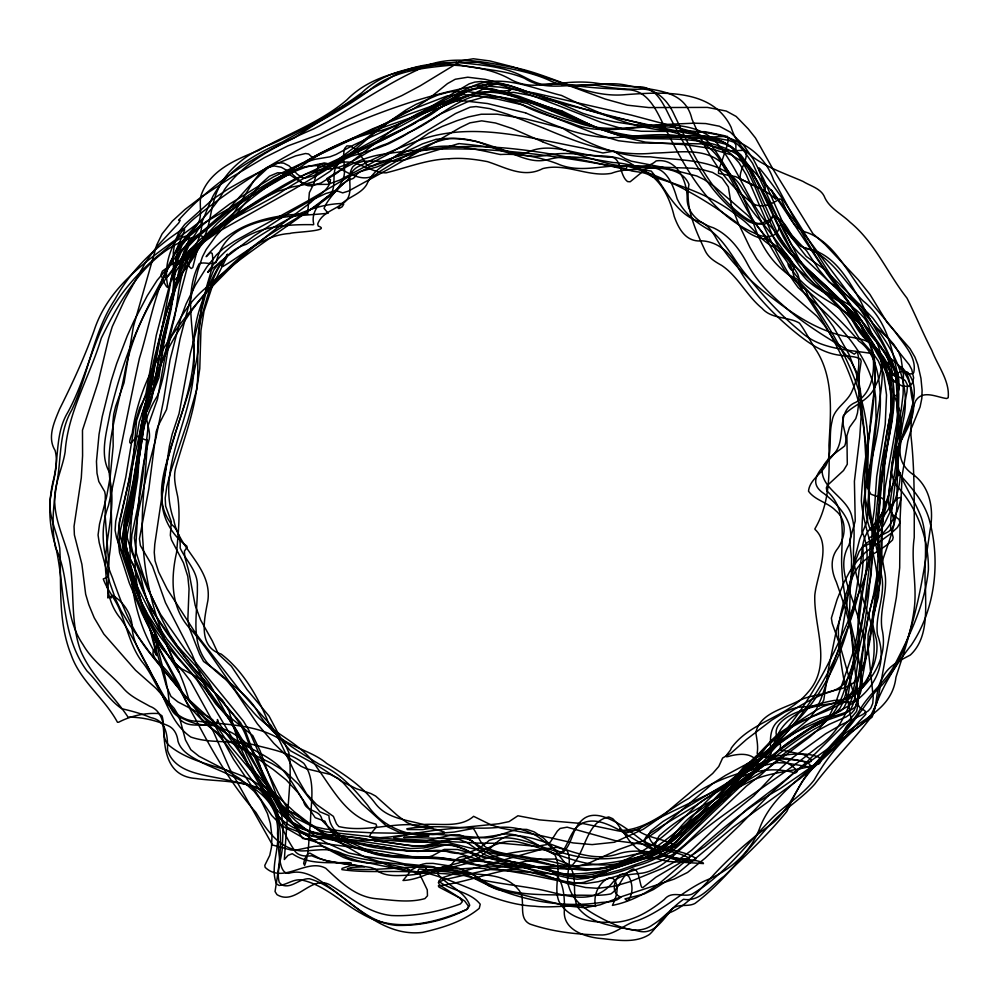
<?xml version="1.0" encoding="UTF-8"?>
<svg xmlns="http://www.w3.org/2000/svg" width="999" height="999" viewBox="0 0 999 999"><rect width="100%" height="100%" fill="white"/><g stroke="black" fill="none" stroke-linecap="round" stroke-linejoin="round"><path stroke-width="1.5" d="M140.122 445.005C138.124 470.779 134.465 496.503 128.209 521.603C122.377 536.5 125.649 552.285 133.754 565.571C146.99 611.775 177.472 650.162 209.128 685.339C220.904 701.91 237.263 715.446 245.392 734.39C255.419 761.6 268.581 787.574 283.354 812.499C301.236 840.646 343.369 832.567 371.178 840.359M140.484 440.472L142.432 422.877L149.613 395.954L157.455 347.427L166.508 312.937L177.972 276.248L184.041 259.915L190.409 249.213L201.736 238.074L221.004 224.038L239.847 211.813L305.107 174.326L347.177 154.895L449.95 99.513L467.332 91.159L478.409 88.149L492.445 88.874L518.444 96.054L553.871 109.191M478.184 86.701L482.992 85.889L500.187 87.163L534.453 92.994L631.156 115.06L667.782 124.825L701.673 135.827L710.976 137.063L727.322 136.326L728.558 138.062L727.322 145.13L718.568 170.779L718.506 173.414L735.601 176.623L763.76 190.384L765.109 189.835L765.184 186.888L759.24 170.804L758.516 168.381L759.34 168.044C792.869 208.117 815.846 255.769 846.203 298.177C860.151 323.951 886.8 344.518 892.806 373.901L892.282 374.575L890.421 373.913L890.921 377.822L888.311 375.362L894.33 375.374L900.274 377.497L905.194 380.507L907.529 385.114L906.98 391.77L891.395 471.59L888.273 500.711L889.622 509.965L892.881 514.81L899.063 519.43L899.949 522.839L897.427 527.472L891.445 533.079L865.883 551.935L857.105 561.051L849.787 571.44L844.005 582.33L837.1 599.45L831.38 618.106L832.229 623.426L840.122 645.766L855.668 700.823L860.339 708.341L864.834 710.614L865.871 714.185L835.401 747.452L814.26 767.157L799.6 778.933L733.104 827.234L674.812 875.673L653.508 889.485L644.043 893.993L624.987 898.888L626.835 900.474L628.396 899.999C633.478 893.393 632.729 883.428 628.758 876.41L624.924 873.75L620.666 874.5C613.261 879.27 611.063 894.167 620.916 897.052C615.122 902.921 605.232 901.61 597.652 902.934C555.007 908.428 511.763 898.188 473.988 878.233C434.69 857.704 389.36 872.976 347.365 868.718L351.948 867.332L364.51 866.82L327.16 860.976L319.68 858.466L309.89 853.146L308.017 853.758L304.832 858.728L303.646 863.486L304.633 865.396C309.678 852.272 308.354 837.412 310.452 823.676C310.389 803.82 316.621 780.706 303.858 763.411C289.635 752.372 271.154 749.312 254.146 744.854C233.341 739.647 211.201 744.105 190.846 737.05C170.092 722.839 164.885 695.891 152.16 675.486C145.217 660.339 133.941 646.253 132.218 629.22C132.73 615.634 123.901 601.71 112.35 595.317L110.327 596.715L111.426 597.864L111.276 596.64L107.755 597.902L108.816 564.822L105.17 515.734L105.307 494.93L104.695 491.62L98.801 481.518L97.003 473.226L96.466 461.463L99.051 434.265L102.248 416.558L111.239 380.644L116.646 363.611L127.285 335.801L133.916 321.116L147.265 295.741L157.155 280.294L168.806 266.496L162.375 271.129L161.014 274.65L163.736 281.943L166.508 286.601L167.62 287.462L167.932 286.863C161.713 259.703 176.011 232.58 197.29 216.059C261.451 164.81 335.577 126.074 413.798 101.261C438.886 93.606 467.495 86.326 492.507 83.604C487.737 83.554 482.979 85.789 478.271 86.701M794.093 723.975C834.814 683.129 853.046 626.186 859.115 570.029C862.961 557.38 860.102 541.72 868.518 530.706C875.611 522.552 884.19 513.898 885.014 502.559L883.853 499.612L882.129 498.226L870.878 494.218L867.507 487.674L864.347 432.492L860.576 393.806L856.23 373.127L848.988 354.358L833.316 326.723L807.779 290.859L796.84 279.008L787.874 274.226L785.476 271.903L762.037 232.205L755.132 223.002L747.564 215.222L714.273 186.438L704.195 179.583L696.74 175.974L662.075 167.145L631.343 161.189L625.124 158.629L613.823 151.111L602.921 152.984L584.452 148.501M773.326 745.429C761.363 761.226 739.922 769.43 730.719 786.775C720.679 796.24 708.678 803.383 697.777 811.787C679.183 822.452 671.091 844.08 652.697 854.807C600.923 878.645 541.87 866.545 487.212 862.212C479.77 860.788 471.078 861.538 464.785 856.643C456.218 855.181 451.423 866.208 445.329 870.653L443.968 870.891L433.703 866.732L403.921 863.735L385.114 859.377L363.886 856.305L348.626 852.921L325.274 842.294L308.154 831.268L295.517 820.703L280.806 805.806L229.882 745.604L212.687 719.717L199.85 711.738L193.843 706.156L158.479 663.586L154.296 657.03L152.947 653.546L153.259 650.611C165.397 642.719 151.736 628.471 148.501 619.143C138.886 600.686 134.69 579.82 135.127 559.09C137.55 518.906 138.224 477.797 149.301 438.848C151.049 426.723 141.483 415.434 149.263 403.521C162.375 362.737 170.792 316.958 205.632 288.074C249.9 247.565 303.434 218.831 348.464 179.333C350.224 173.102 354.108 167.969 360.489 165.597C377.959 156.493 396.278 149.138 414.61 141.97C468.781 119.942 528.758 137.949 583.653 148.239M760.888 768.044C778.371 754.37 795.504 740.159 814.709 728.883C834.814 719.342 842.806 698.164 847.764 677.971C867.244 629.982 864.497 577.247 876.098 527.397C883.278 490.546 881.555 452.51 890.234 415.746C896.29 381.268 879.033 349.288 858.503 323.077C836.375 293.082 800.961 273.788 785.738 238.599C769.842 211.226 760.664 178.971 738.785 155.619C708.466 135.09 669.13 140.11 634.328 138.099C606.768 134.678 582.442 120.692 557.255 110.115M750.624 775.249L728.296 791.008L674.737 839.622L657.429 852.534L646.428 857.292L623.064 863.723L606.068 871.952L587.862 878.196L577.26 879.232L568.781 878.084L523.326 867.282L482.105 860.938L457.992 853.046L446.803 850.786L436.65 850.349L417.545 851.41L399.912 849.837M420.467 120.205C442.495 111.264 458.541 84.753 484.565 88.649C507.654 93.219 529.507 102.36 551.361 110.889M408.042 132.705C433.766 122.34 454.145 99.076 481.793 94.418C506.643 96.778 529.582 107.842 552.609 116.808M415.596 122.69L354.046 152.41L336.7 161.826L331.281 163.699L318.219 164.236L305.544 167.208L295.317 171.179L277.485 180.095L248.102 197.864L226.386 213.012L195.704 238.749L188.636 246.179L182.767 259.478L162.338 338.486L152.048 396.441L142.445 422.19L140.734 434.365L137.837 477.347L133.354 505.769L126.024 540.359L126.386 554.095L136.888 585.876L153.222 618.281L166.895 639.073L202.622 682.017L233.067 724.575L241.333 738.111L278.147 807.042L283.616 815.796L288.524 820.366L310.739 831.668L324.4 835.726L410.314 848.576L423.514 847.939L442.307 844.442L450.999 844.929L460.289 847.801L482.692 857.142L524.35 863.636L565.921 874.312L578.409 876.036L592.307 874.462L615.259 868.143L652.447 856.143L663.86 850.736L675.749 842.057L691.345 828.034L737.374 782.816L754.832 770.142L786.862 743.593L804.345 731.867L832.429 716.108L839.922 708.316L842.681 703.059L846.74 691.033L858.978 649.899L864.297 626.86L868.456 595.854L880.606 468.381L890.808 411.213L891.108 394.068L889.135 377.31L885.976 366.296L880.131 354.108L860.339 323.851L849.849 309.84L838.685 298.002L804.545 265.909L791.046 250.512L783.316 236.975L750.711 168.319L740.971 155.02L732.642 147.964L724.912 144.006L705.856 139.098L675.361 136.301L630.844 136.463M385.127 144.38C364.947 150.35 348.614 168.993 327.01 169.043C303.109 171.328 282.754 186.101 262.462 197.627C238.461 212.375 215.796 229.595 195.579 249.176C177.847 268.169 179.433 295.679 174.076 319.443C166.845 344.63 167.02 371.69 157.28 396.116C149.425 408.516 144.256 422.365 142.345 436.963C138.262 467.495 131.244 497.49 125.2 527.597C127.884 547.602 139.123 565.609 142.795 585.564C152.397 625.374 177.51 659.003 188.449 698.189C197.79 714.972 215.172 725.486 230.369 736.413C245.904 747.364 264.598 753.308 278.908 766.008C289.36 776.161 296.066 789.235 303.671 801.473C305.894 812.774 321.079 808.99 321.965 820.316C352.847 855.444 403.983 849.799 446.228 851.335C462.212 856.568 477.347 851.822 489.035 840.434C513.486 831.48 537.899 847.689 561.426 852.484C584.702 859.739 609.59 861.088 633.204 854.669C645.054 852.584 658.304 853.358 667.744 844.467C678.833 834.527 687.162 822.002 697.439 811.275C713.91 791.782 734.927 777.21 754.295 760.976C779.232 720.004 834.165 715.883 865.259 681.917C873.376 669.442 878.958 654.158 876.323 639.135C873.476 628.908 870.466 618.144 874.2 607.679C885.626 571.053 864.185 536.451 861.338 500.649C862.736 455.544 876.785 411.551 874.637 366.321C873.775 352.098 867.681 338.636 862.112 325.886C841.083 303.596 807.891 295.954 791.358 268.743C781.817 251.573 766.345 239.211 755.244 223.252C743.231 205.532 735.264 185.502 723.888 167.407C704.145 123.789 652.21 135.664 614.235 137.65C583.341 138.249 553.858 125.187 526.048 113.049M458.566 143.656L404.695 159.915L394.23 161.239L363.636 161.201L357.567 162.937L353.034 166.533C345.367 177.073 355.032 192.382 345.092 201.773C336.363 209.453 321.828 212.125 317.694 224.063L318.219 226.061C332.979 231.169 290.497 232.143 290.197 233.466C263.599 234.802 244.38 254.121 222.852 266.471L221.541 265.547L221.703 263.237L227.472 254.171L226.835 257.043L212.263 286.488L203.996 311.326L200.936 330.619L199.775 368.594L196.691 389.66L187.637 421.216L170.704 471.628L166.796 486.613L165.197 498.064L165.634 506.143L171.316 521.715L170.342 535.264L171.478 539.897L183.504 562.887L187.824 576.498L189.048 588.823L187.849 619.405L189.298 627.896L199.675 654.283L203.546 661.438L216.958 671.178L225.374 678.683L234.815 690.446L257.392 723.9L273.901 743.418L289.186 758.091L300.961 766.221L306.531 768.805L330.244 774.425L338.024 778.271L343.456 783.129L361.688 803.646L387.075 826.573L398.888 832.08L413.012 833.703L393.731 837.612L395.454 838.673L477.734 843.094L503.421 843.368L536.213 846.353L546.453 844.692L550.324 842.07L557.355 831.081L560.114 828.458L567.132 827.172L615.971 840.833L664.06 846.852L671.977 847.389L676.773 846.315C665.284 838.785 649.999 838.823 638.423 830.943L638.336 829.257C669.605 811.363 703.433 797.826 734.989 780.269C753.508 769.38 775.074 767.17 795.441 772.989L797.127 771.628C789.31 758.765 771.628 760.052 758.965 755.132L757.167 753.321C758.341 746.465 756.917 739.685 755.843 732.866C759.315 713.361 783.99 708.716 799.063 700.686C812.899 693.418 830.818 695.629 842.831 684.989C851.273 675.936 854.182 663.186 853.733 651.098C852.11 627.21 844.118 604.42 836.325 581.967C831.243 571.128 829.794 558.129 837.861 548.289C845.791 536.95 847.377 520.017 835.626 510.551C827.859 502.372 815.047 500.412 808.516 491.208C809.477 480.244 820.928 474.213 826.111 465.209C832.716 451.548 828.358 435.639 832.08 421.203C833.678 408.628 846.44 402.997 851.535 392.307C857.005 380.207 860.851 366.146 857.641 352.934L856.792 352.197L854.245 354.158C830.032 339.51 804.869 325.062 783.678 305.831C769.667 293.731 756.143 280.482 747.439 263.923C739.635 249.063 728.908 234.952 713.298 227.772C700.299 223.701 687.387 213.998 687.15 199.113C687.512 181.406 677.072 157.755 656.131 160.914C644.467 171.616 627.459 162.725 613.636 162.6C591.92 159.216 569.605 153.571 547.777 159.615C527.197 165.01 509.827 149.088 489.897 147.39C479.607 145.592 469.205 144.518 458.791 143.594M436.076 139.373C449.513 137.3 463.311 138.799 476.523 141.608C494.493 146.641 512.1 159.74 531.368 150.724C552.722 143.244 573.888 154.108 595.179 155.607C609.565 156.044 625.124 157.13 636.113 167.657C658.416 174.425 669.105 195.08 674.175 216.308C678.708 228.971 686.051 242.482 702.035 240.859C718.518 241.758 731.193 253.734 738.273 267.857C751.822 291.471 770.654 311.501 791.308 329.046C805.669 340.971 821.49 353.309 840.721 355.357C847.227 356.643 854.545 355.731 860.489 359.066L861.163 361.301L859.327 373.938L858.703 403.221L857.492 412.962L855.781 418.631L849.45 427.447L846.915 435.676L847.289 464.248L843.531 470.504L827.372 485.439L826.335 487.874L826.822 490.946C849.525 510.951 839.822 543.381 841.957 569.855C843.818 607.18 857.879 642.532 861.575 679.57C862.761 689.21 859.814 702.909 847.464 702.147C830.306 703.159 813.099 705.656 797.102 712.212C786.55 716.196 770.391 726.236 778.121 739.372C780.032 742.457 781.88 746.453 779.245 749.637L803.733 754.657L810.901 759.265L811.188 761.4L808.453 762.187L786.725 758.291L777.959 758.253L761.6 762.649L746.678 770.891L697.065 804.694L649.362 833.728L645.766 837.262L644.68 839.897L645.541 842.032C661.038 850.524 680.719 848.85 695.804 858.316L695.316 860.289C664.822 866.77 642.981 837.836 619.318 824.075C608.379 817.944 592.582 809.864 581.668 820.454C572.09 829.12 572.29 844.217 562.812 852.522C550.599 850.299 543.081 837.799 531.543 833.378C521.216 828.246 509.577 826.473 498.126 827.434C467.744 830.281 437.087 823.551 406.805 828.77L407.392 829.557L422.702 829.595L432.779 827.871C413.798 819.53 389.498 821.565 375.624 803.883C362.874 786.475 344.705 774.675 326.661 763.448C308.129 747.452 275.687 745.928 267.445 720.167C257.218 695.604 242.545 670.379 221.204 654.108C197.327 646.74 204.52 618.568 207.917 600.287C212.088 567.557 178.721 549.512 173.838 520.017C154.957 467.407 194.493 416.67 193.993 363.661C194.917 330.694 182.967 294.655 199.163 263.773C204.533 261.363 210.964 265.459 216.246 262.387C226.561 214.148 289.885 217.407 328.147 213.237L324.038 208.354C328.434 197.552 338.536 190.047 343.057 179.221C346.928 169.281 341.521 158.466 344.692 148.414L346.903 145.891L350.312 146.004L354.445 148.601L361.139 156.119L366.496 164.835L369.493 166.221L372.615 166.009L383.291 162.437L422.664 143.781L435.864 139.41M447.789 138.811C422.852 144.281 401.136 158.441 379.632 171.528C360.552 188.749 343.294 165.659 324.176 162.949L320.204 163.998L318.244 166.209L313.748 183.878L309.353 192.645L307.63 214.211C286.076 213.524 254.308 218.769 233.304 232.517C216.284 242.757 197.577 266.184 210.364 252.497L212.175 253.384C214.748 266.571 207.63 279.645 205.294 292.457C198.976 311.326 199.663 331.231 197.964 350.774C191.284 403.009 161.588 450.524 162.15 503.821C163.624 520.929 173.214 535.988 186.801 546.091L187.15 547.252L184.428 551.073L184.753 556.818L188.586 570.379L195.205 605.431L200.687 620.117L212.287 640.871L218.431 654.17L231.368 666.196L247.103 689.71L269.093 716.133L282.655 741.907L290.384 750.711L317.257 765.459L343.818 782.517L356.456 788.748L370.841 793.518L375.649 796.066L397.702 815.708L406.868 822.527L414.573 825.761L436.051 829.42L444.255 832.055L443.768 833.291L440.596 834.028L432.892 834.59L416.296 834.078L436.213 834.315L485.164 837.874L492.719 837.199L517.182 829.207L526.773 829.42L534.203 831.88L543.631 838.149L551.885 846.64L564.522 862.262L568.131 865.097L572.265 865.209C585.938 851.011 586.301 821.64 608.741 816.957L612.749 818.705L616.633 822.789L629.745 841.245L636.313 847.889L643.955 853.346L652.347 857.429L667.132 861.363L703.458 863.573L702.959 862.799C688.948 855.469 641.096 864.497 659.377 835.639C684.502 812.936 716.133 798.775 746.053 783.503C768.805 770.741 795.841 772.09 819.567 763.548L821.166 760.276L818.718 757.155C801.822 750.336 783.328 756.368 765.821 756.817L765.334 756.468C774.1 749.013 775.137 736.463 782.08 727.647C794.455 711.338 814.772 703.808 834.302 700.424C877.184 700.349 880.569 642.12 867.207 612.512C861.363 593.256 854.282 573.876 853.408 553.596C853.621 541.583 855.469 529.333 852.072 517.582C848.401 497.677 820.816 489.348 822.14 468.868C826.098 458.229 836.425 452.697 844.692 445.916C848.675 436.263 840.983 426.136 843.131 416.096C852.272 404.982 869.517 401.099 875.324 386.113C881.28 374.962 885.151 359.353 876.073 348.738C867.981 337.287 852.534 338.436 840.396 335.177C811.338 327.872 786.762 309.465 763.561 291.271C744.193 275.662 726.573 257.48 714.572 235.527C710.714 229.233 705.594 222.677 697.914 221.229C674.8 212.962 665.696 188.324 651.261 171.104L646.078 170.255L642.807 171.478L630.157 181.781L627.622 181.593C618.918 175.387 622.002 155.032 608.241 157.205C587.337 155.669 566.296 150.774 545.417 155.519C511.538 160.714 481.893 135.19 448.176 138.749M449.15 158.741C461.938 157.655 474.862 159.228 487.425 161.626C505.469 167.357 523.751 178.596 542.744 168.606C565.871 162.7 588.211 177.46 611.388 173.327C622.09 169.206 633.166 169.53 644.205 169.38C664.372 162.038 672.739 183.454 677.11 198.801C684.115 213.599 696.74 223.164 710.876 230.856C724.525 241.159 732.23 256.743 742.394 270.08C759.677 291.908 778.146 313.049 799.699 330.781C819.367 349.538 846.777 349.488 871.702 353.496L872.701 354.058C875.386 370.941 872.052 393.319 855.781 402.31C836.225 410.127 846.003 436.288 836.163 451.098C828.046 463.773 802.634 479.782 824.163 493.693C839.597 505.631 856.318 524.175 848.9 545.217C836.9 565.409 848.925 587.549 854.957 607.504C862.774 631.293 874.3 662.699 853.233 683.004C844.405 690.122 832.242 689.397 822.377 694.467C807.804 700.986 793.693 708.753 781.193 718.743C767.544 727.309 770.566 742.781 770.991 756.031L771.39 756.905C783.691 761.013 797.989 757.542 809.615 764.198L810.551 765.996L808.191 766.745L786.001 762.974L776.872 762.687L759.764 766.183L744.168 773.214L731.268 780.569L663.061 821.44L650.586 831.131L648.663 834.802C651.311 852.359 677.172 849.625 689.223 858.428L688.661 859.252C661.725 859.215 639.497 841.795 617.232 828.945C606.405 823.388 592.857 817.357 581.081 823.9C570.129 830.394 568.918 844.405 560.951 853.321L556.93 854.644C538.049 847.589 521.341 830.057 499.213 834.777C467.894 841.121 435.302 837.624 403.783 837.412L428.958 835.888C405.157 835.738 381.118 825.511 367.582 805.231C354.071 788.91 339.685 772.377 319.468 764.335C295.367 749.837 270.017 734.977 256.293 709.278C243.681 689.834 222.115 679.42 207.055 662.587C189.785 640.609 197.889 612.424 197.365 587.05C198.302 571.528 186.101 560.926 180.17 548.039C180.519 539.46 178.908 530.844 172.078 524.812C150.162 498.051 167.72 461.65 175.487 432.804C185.027 403.284 195.517 373.089 193.943 341.608C194.643 313.736 206.706 287.849 220.092 263.961L219.98 262.999L218.594 263.549L207.63 272.377C221.728 251.323 242.782 234.216 267.794 228.384C281.768 225.275 296.079 224.513 310.352 224.65C311.213 224.338 314.41 225.624 313.636 223.726C311.026 212.425 319.33 202.41 328.059 196.366C339.023 188.299 329.333 171.978 338.661 163.287C355.457 157.555 369.942 172.952 386.089 172.852C406.868 167.657 427.222 159.453 448.901 158.754M437.687 64.823C405.482 69.543 370.492 75.537 346.828 99.937C320.754 122.228 287.962 133.691 258.479 150.474C235.627 159.69 208.891 170.617 200.799 196.316C198.789 206.781 203.946 218.868 194.992 227.397C187.425 237.375 176.586 246.965 175.849 260.252L177.472 262.662L179.945 262.587C192.757 254.133 201.798 238.124 201.823 222.702L200.387 221.266C160.677 252.435 110.964 278.821 94.118 330.482C84.428 357.492 72.365 383.491 59.565 409.14C54.346 421.84 46.928 437.387 55.095 450.462C59.003 465.247 52.922 480.332 50.999 494.992C46.666 513.449 56.843 530.531 59.765 548.276C61.663 583.903 57.43 620.741 71.141 654.82C80.32 681.355 104.458 698.039 117.47 722.265L118.681 722.215C130.769 715.883 145.067 712.674 158.641 713.548L161.988 715.821C165.21 725.499 160.814 737.137 168.918 745.304C189.535 762.487 217.42 765.371 241.496 775.649C265.272 783.641 277.66 803.258 277.685 827.709C278.546 840.059 277.872 852.659 280.831 864.772C281.793 868.618 283.966 873.813 288.761 873.326C304.807 868.356 319.268 879.844 331.468 888.735C358.291 908.665 386.213 936.812 422.527 932.379C442.532 927.884 463.211 921.59 479.258 908.341L480.244 904.245C469.942 891.333 451.198 890.971 438.686 881.193L442.082 877.809L454.97 873.613L541.67 849.3L557.005 847.327L566.858 850.299C573.301 861.475 564.41 874.962 568.955 886.912C573.788 903.408 590.084 912.299 604.308 919.729C619.03 926.91 637.574 936.001 652.759 924.737C664.198 917.719 672.714 906.992 683.516 899.262C700.099 902.522 711.725 884.714 723.85 876.423C745.641 855.569 767.794 834.827 786.875 811.413C795.641 792.057 805.431 773.238 820.541 757.704C832.392 741.907 847.726 728.945 858.453 712.312C868.306 693.568 886.937 681.368 896.041 662.15C910.963 633.166 925.149 602.734 928.408 569.905C928.795 539.273 917.606 508.304 896.69 485.739C878.246 457.542 915.022 432.867 913.635 404.395C909.065 391.92 912.587 374.987 900.486 366.521L899.624 366.895C901.785 371.291 907.317 374.413 912.199 373.826L913.71 372.689C917.194 357.542 903.908 344.568 896.028 333.054C885.114 318.606 872.489 305.532 862.1 290.684C846.066 269.805 833.628 242.819 807.592 232.717C791.645 228.484 787.836 212.213 781.38 199.575L779.819 198.838C770.279 205.17 757.941 210.29 748.201 199.85C721.877 179.233 704.932 149.363 691.945 119.093C684.727 87.625 650.649 90.847 626.073 85.165C600.399 79.72 573.001 92.557 548.638 80.032C526.098 70.005 501.323 67.607 477.472 62.288M456.206 62.238C423.301 65.559 386.863 68.594 361.838 92.757C334.353 113.137 303.908 129.283 272.889 143.581C245.879 153.259 220.667 172.765 213.636 201.873C209.053 217.258 209.49 235.414 196.603 247.003C187.625 256.681 176.511 265.946 172.952 279.183L173.564 280.931C186.413 270.479 195.792 254.795 203.359 239.997L203.122 236.8L200.474 235.502C151.036 245.629 121.953 296.041 101.299 338.112C90.022 376.111 67.932 411.538 65.172 451.66C62.462 469.355 52.959 485.951 54.845 504.295C55.969 523.039 64.535 540.072 69.156 557.991C75.137 588.648 69.768 620.928 80.657 650.799C91.421 676.098 112.999 694.542 128.072 717.145C141.496 717.045 155.32 720.129 167.77 725.561C174.213 728.196 177.248 734.665 177.984 741.221C181.306 752.472 193.232 757.692 202.697 762.974C233.466 777.547 280.944 790.733 277.497 833.378C279.345 850.049 269.942 868.131 276.598 883.99L279.058 885.451C286.588 884.927 292.907 879.108 300.849 879.857C324.25 884.465 341.508 902.809 361.938 913.81C394.543 933.241 434.902 923.488 467.42 909.09L469.73 905.256C464.285 890.159 446.178 885.576 437.25 873.213L440.646 869.779C475.199 862.399 509.415 849.674 545.029 849.6L554.745 854.682C562.637 869.043 552.984 886.138 558.866 901.135C569.293 921.315 596.316 923.076 616.408 922.202C634.552 920.616 650.399 910.676 664.273 899.537C671.84 890.184 682.554 897.564 691.745 894.267C722.814 876.348 744.655 846.777 769.168 821.278C782.916 806.168 801.623 796.315 814.16 780.032C828.333 754.894 847.227 732.392 871.915 717.319C877.834 704.869 875.062 689.76 882.579 677.684C887.924 666.008 899.699 660.701 910.314 655.019C928.146 638.436 925.648 611.088 925.511 588.886C923.438 565.197 928.958 540.659 921.328 517.669C915.721 502.747 906.642 489.46 900.399 474.825C892.232 455.282 898.014 434.028 897.427 413.661C893.893 396.99 907.704 373.364 888.186 363.137L886.425 363.399L885.126 365.497C885.176 372.165 888.948 379.77 895.416 382.192L896.478 381.331C893.256 352.822 872.389 326.923 860.514 300.924C847.689 278.696 833.303 252.335 805.319 248.289C790.072 242.832 789.36 220.479 773.626 216.446C765.696 223.476 754.67 226.873 745.204 219.318C711.688 197.103 692.644 159.852 674.3 125.3C665.609 110.914 659.377 86.451 638.423 86.776C624.962 86.538 611.538 85.377 598.214 83.416C582.454 80.869 566.508 82.205 550.824 84.603C538.186 86.264 527.709 77.997 516.67 73.439C497.664 65.447 476.823 64.76 456.643 62.225M626.498 168.831L626.91 166.071L692.719 168.232L702.934 169.73L712.599 172.44L722.127 178.072L728.346 186.875L731.268 205.07L738.286 223.202L750.049 247.677L756.78 259.028L764.198 268.281L778.571 282.792L817.045 316.358L824.462 325.424L836.275 343.244L850.911 361.051L857.392 373.589L860.451 391.071L861.076 417.033L859.739 437.187L854.407 481.293L855.231 520.979L849.699 540.709L851.573 559.028L851.335 575.574L848.613 591.795L836.5 629.782L828.433 669.018L823.813 699.837L821.752 704.058L819.53 705.843L798.638 707.18L791.82 708.978L784.64 712.137L771.553 720.267L746.478 739.46L731.118 753.071L722.652 758.004L718.768 766.483L712.687 773.451L660.739 817.207L643.306 829.232L614.522 842.232L592.12 844.605L573.039 842.906L540.584 835.564L501.098 828.146L490.684 824.724L473.613 816.32C459.078 829.207 436.201 822.227 418.294 825.074C391.808 822.439 364.635 832.741 338.798 826.535L336.501 823.863L333.379 816.358L316.408 804.407L306.493 793.768L297.952 779.183L278.109 737.637L271.291 725.686L241.933 693.181L196.029 633.853L167.12 589.01L158.666 572.04L155.045 560.751L154.258 552.435L154.77 544.268L169.393 446.141L172.178 434.19L179.046 413.648L190.334 353.521L208.242 283.716L213.724 270.055L220.017 261.875L254.146 235.889L287.612 213.823L311.313 200.212L325.861 193.494L333.516 191.321L338.124 191.271L342.694 192.882L348.489 191.071L389.36 168.681L460.327 127.522L469.892 122.877L481.705 120.842L495.516 123.002L512.624 128.659L542.832 141.92M457.617 64.598C426.973 67.532 393.082 69.68 368.768 90.809C341.683 110.752 311.288 125.624 282.08 142.17C255.132 154.108 227.447 169.718 212.824 196.491C205.12 212.437 200.836 230.482 187.787 243.306C178.921 253.509 167.919 263.449 164.785 277.135L165.559 278.534C176.873 267.732 186.576 252.672 189.261 237.038L187.924 235.564C175.774 238.374 166.958 249.026 157.193 256.243C141.746 269.842 127.385 284.877 116.084 302.148C93.544 335.926 87.113 377.06 67.745 412.462C55.444 432.829 58.941 456.555 53.796 478.459C48.214 500.037 48.289 523.501 55.245 544.767C65.422 586.8 60.04 634.527 87.125 671.141C99.301 682.991 107.655 699.25 121.841 708.728C131.693 711.026 141.483 713.623 150.799 717.632C167.095 720.604 167.82 737.112 167.507 750.324C175.724 774.849 207.942 774.725 228.971 780.456C247.402 784.627 271.166 787.274 279.458 807.105C283.466 818.768 283.216 831.255 282.417 843.393C282.992 856.43 275.712 869.754 279.27 882.467L281.868 884.927C291.633 889.06 299.625 878.009 309.49 878.77C341.646 887.824 361.413 922.439 396.453 925.374C420.654 926.048 445.417 920.366 466.97 909.352L468.419 906.118L464.735 901.048L439.635 885.039L438.336 882.554L443.706 879.857L524.887 861.475L540.122 859.128L555.631 859.065L567.382 863.748C579.582 875.411 570.441 894.167 578.171 907.816C592.395 925.936 618.344 926.198 639.085 931.243C653.209 934.614 661.837 921.39 669.642 912.174C675.549 901.86 686.738 907.879 695.017 903.408C724.275 881.518 745.766 851.348 770.142 824.487C783.453 809.365 801.273 799.163 814.697 784.178C832.579 760.451 854.17 739.735 871.915 715.971C880.281 689.922 894.28 666.57 911.25 645.142C935.476 609.215 940.696 561.038 929.282 519.73C924.325 502.185 912.224 488.374 900.311 475.137C886.912 453.833 909.003 432.03 911.762 410.639C916.308 391.97 906.842 368.793 890.796 358.903L888.798 359.852C886.75 366.296 891.383 373.039 896.066 377.123L898.089 376.498C892.207 349.425 886.712 319.568 863.411 301.211C845.204 283.441 832.604 257.23 807.242 248.589C790.471 244.28 786.113 225.237 773.925 215.609L772.464 216.096C767.095 232.705 746.915 219.817 738.623 212.7C707.604 187.525 691.271 150.037 674.3 114.947C668.506 101.636 657.08 88.824 641.445 89.098C627.996 89.773 614.61 88.349 601.348 86.226C575.761 80.956 548.201 93.444 524.575 78.334C503.471 69.293 480.119 69.655 458.042 64.585M438.211 64.785C462.112 64.935 488.049 66.945 509.727 78.909C520.304 85.102 532.779 86.438 544.692 84.241C559.165 82.118 573.513 85.951 587.887 87.075C600.899 88.574 614.023 88.624 627.06 89.735C651.485 89.835 658.915 117.782 668.718 134.965C688.061 173.739 712.362 214.623 753.721 232.779C763.061 238.399 778.333 239.186 779.507 225.512L781.006 225.337L782.704 226.536L786.737 231.119L806.255 256.443L825.049 269.742L872.751 317.919L885.976 335.939L909.165 364.697L911.75 369.53L913.635 377.859L912.437 383.004L910.564 385.252L907.854 386.501L901.997 385.889L896.902 383.229L889.722 376.91L886.875 373.014L893.131 374.475L902.097 371.403L907.454 372.078C933.178 403.671 874.974 449.138 913.848 475.024C930.831 488.024 933.928 510.751 930.007 530.531C926.585 554.42 922.926 578.309 917.656 601.873C910.039 634.278 900.911 668.618 875.286 691.795C861.837 709.502 849.937 728.408 833.765 743.918C823.276 756.668 811.575 768.493 802.072 781.992C793.443 796.215 785.963 811.613 773.226 822.739C749.075 840.122 726.623 859.689 707.055 882.229C695.804 893.818 684.864 906.742 669.455 912.786C660.576 917.819 656.855 927.896 649.475 934.44C634.49 944.055 615.409 939.734 598.763 938.298C583.578 936.45 562.899 929.345 564.323 910.564C564.922 894.142 563.274 872.726 544.418 867.157C508.154 864.197 473.963 881.455 438.311 885.838L438.973 887.075L459.79 897.976L462.337 901.672L460.377 903.97C438.386 911.812 414.822 916.645 391.421 915.534C368.494 913.223 350.924 897.726 332.055 886.175C312.038 871.99 296.641 906.717 276.96 894.617L275.037 891.545C278.746 867.756 283.067 843.306 278.546 819.118C274.101 777.035 226.648 783.154 196.066 778.521C167.557 776.535 164.385 751.485 163.674 728.708C163.162 719.405 159.291 709.54 149.8 706.293C140.847 701.123 131.044 696.865 123.988 689.048C110.914 673.626 93.107 662.399 82.967 644.517C62.912 615.446 70.729 578.446 55.569 547.677C50.437 524.025 54.171 499.075 58.054 475.412C61.064 453.284 60.065 430.094 71.828 409.902C88.611 374.038 92.77 333.241 114.823 299.638C130.894 270.155 155.819 246.266 183.903 228.421L184.64 229.645L183.491 233.291L171.478 260.926C181.968 232.08 211.264 216.833 224.488 189.598C241.646 165.31 268.157 150.412 294.393 137.837C324.5 118.257 354.32 98.264 385.814 80.907C411.813 61.538 446.103 62.512 477.035 62.263M500.287 154.52C519.792 153.459 539.36 156.88 557.592 163.836C580.769 174.201 605.781 163.674 629.87 166.121C648.276 169.793 680.044 163.049 688.948 184.328C684.902 207.68 695.654 230.257 705.244 250.924C708.541 257.867 715.234 261.8 721.653 265.397C738.211 276.548 746.665 295.804 762.012 308.279C771.927 319.53 788.036 316.333 799.5 323.152C806.093 332.005 810.639 342.207 816.907 351.298C834.078 379.046 830.656 414.098 828.945 445.242C829.532 473.851 829.969 503.409 814.847 528.871L815.109 529.52C832.017 544.942 816.683 575.923 814.797 595.317C813.648 627.384 832.854 664.76 807.866 692.444C787.449 717.22 750.187 721.653 731.181 748.239C731.443 750.499 722.589 757.879 727.747 756.618C737.312 753.895 750.411 751.91 757.105 761.138L757.954 765.084L755.931 768.418C732.292 774.824 708.603 782.692 688.923 798.313C667.407 810.226 646.278 829.944 620.654 830.456L619.692 828.745L623.438 832.417L626.748 832.854L639.685 828.933L629.845 831.168L618.381 830.943L583.603 823.676L539.71 819.904L517.919 815.771L509.09 821.603L498.826 823.75L435.689 830.206L390.409 836.925L372.889 838.211L369.618 836.687L370.604 833.89L375.886 827.684L376.623 825.898L375.961 824.1C347.04 817.881 333.054 789.535 316.97 767.594C301.398 741.683 269.393 732.991 251.036 709.49C227.61 683.965 212.15 652.335 188.561 626.972C170.504 606.156 170.829 577.784 176.598 552.372C178.084 533.941 180.519 515.209 177.722 496.79C175.737 487.137 172.952 477.097 175.874 467.32C183.916 438.586 195.217 410.414 197.527 380.407C198.626 359.028 195.567 337.262 201.561 316.346C210.115 289.972 215.372 253.609 246.241 244.355C276.174 225.824 306.393 204.096 343.119 203.459L343.693 204.308L342.158 206.805L338.948 208.566L338.112 208.142C344.53 197.515 360.002 195.604 366.67 184.59C374.65 166.096 394.056 159.153 412.075 154.296C439.26 139.236 471.565 148.501 500.049 154.458M374.438 840.871C394.73 842.12 415.297 849.1 435.552 844.455C447.19 840.996 460.651 834.14 472.34 841.083C493.406 864.647 526.985 861.737 554.383 872.302C581.306 882.142 609.865 876.685 635.526 866.083C671.503 857.154 695.516 828.208 721.665 804.27C737.961 788.248 755.069 773.214 771.078 756.93C784.415 744.542 799.824 734.59 815.022 724.675C826.872 715.072 844.08 716.221 855.469 706.83C862.836 685.551 859.952 662.025 864.797 640.022C866.533 623.376 870.029 607.017 875.324 591.133C884.902 562.187 874.899 532.305 879.182 502.909C877.347 452.997 917.544 385.227 873.163 345.292C861.737 337.937 854.982 326.273 849.4 314.26C840.484 298.963 827.372 286.788 814.01 275.412C798.963 261.139 780.968 248.389 773.251 228.296C761.051 205.632 754.557 180.095 740.072 158.666C727.547 134.603 697.539 134.528 674.125 136.426C631.48 141.633 590.521 127.123 551.81 111.076M631.405 170.916C638.898 172.34 645.217 171.928 651.623 176.448C682.554 185.876 714.185 196.378 739.51 217.47C751.91 225.774 759.615 239.785 772.976 246.641C782.829 253.047 790.758 262.15 796.628 272.265C800.049 276.848 798.613 283.691 801.972 288.024C806.305 285.577 807.504 299.188 811.6 301.236C841.033 343.594 867.082 391.508 868.081 444.305C869.617 472.49 859.377 502.947 870.454 530.007L871.278 530.369C882.729 522.34 887.137 506.855 898.201 498.002L901.023 497.527C897.514 517.994 882.841 539.36 862.824 546.715C864.809 577.597 856.243 608.054 844.18 636.288C822.826 693.993 784.003 742.582 736.538 780.906C726.36 789.872 722.19 804.307 708.116 808.428C685.439 823.026 665.659 841.82 642.619 855.968C596.166 884.115 539.073 871.428 487.787 869.48C474.2 865.484 458.054 871.565 445.404 867.269C443.968 864.747 440.896 868.943 439.036 869.055C427.584 874.063 415.621 880.019 403.009 880.494L409.428 872.664L409.24 869.804L406.556 868.143L389.622 864.447L387.6 863.086L367.982 863.136L351.81 860.439L343.606 857.504L327.472 849.2L300.936 831.742L279.208 812.187L268.456 800.436L251.373 779.07L225.025 742.694L216.021 732.242L201.161 718.443L196.865 711.763L177.934 701.947L170.966 696.428L166.496 686.413L151.573 633.341L135.926 589.198L120.704 537.187L119.256 529.57L119.206 522.552L128.284 483.316L139.261 422.065L144.93 404.882L155.782 382.043L159.103 370.379L162.787 346.141L171.291 304.77L176.024 264.298L180.819 252.759L188.686 241.633L207.18 227.797L226.673 211.239L253.946 180.869L269.143 166.771L277.71 162.725L283.704 163.124L289.036 165.822L297.265 174.176L302.023 177.572L305.357 178.034L313.898 175.562L330.02 165.734L377.472 129.87L406.006 109.94L415.871 104.42L437.799 95.055L449.787 91.796L465.671 91.396L486.988 94.118L527.21 103.509M629.07 136.264C602.909 132.105 578.883 120.255 554.283 111.026M393.044 848.7C366.508 844.305 339.61 841.895 313.274 836.438C298.626 829.982 280.856 824.387 273.714 808.616C248.139 765.783 223.826 722.265 197.065 680.182C178.821 658.066 156.793 638.461 145.792 611.201C136.451 593.543 130.757 574.413 124.351 555.581C117.944 534.39 129.271 513.286 131.606 492.332C136.026 468.843 138.386 445.054 142.245 421.478C154.82 373.326 158.079 322.739 179.183 276.885C192.907 230.007 244.705 215.884 281.406 191.995C318.656 166.995 361.163 152.447 400.174 130.869C426.123 116.446 451.223 98.264 480.719 92.045C507.13 91.121 532.142 101.948 556.855 109.965M531.356 93.257L607.292 115.822L686.775 133.129L728.608 140.372L734.065 142.27L735.876 144.743L735.876 150.424L736.825 152.772L772.964 192.283L858.079 305.931L880.968 341.208L892.631 362.487L895.741 371.416L899.475 441.108L890.097 502.534L890.471 508.903L894.018 520.167L893.98 524.038L892.244 527.959L888.723 531.568L867.906 542.157L863.049 546.203L859.128 551.51L854.357 563.598L850.249 588.011L849.45 617.345L857.891 696.952L858.129 703.733L856.605 711.325L850.436 718.818L806.93 761.875L784.04 780.943L747.24 808.853L722.702 831.668L704.745 846.677L684.128 860.464L655.781 877.297L642.906 887.587L641.845 887.449L641.008 885.688L638.186 873.925L636.138 870.241L633.304 868.93C622.265 873.338 620.379 887.636 610.876 893.905C599.25 896.278 587.137 894.892 575.324 895.266C541.708 893.98 506.68 897.876 477.472 877.184C456.293 864.859 431.955 872.814 409.415 875.112C399.175 875.474 387.887 877.01 378.584 871.665C375.711 869.305 372.402 867.394 368.594 867.194C349.65 864.023 329.545 863.486 311.8 855.768C304.97 856.518 297.29 856.255 293.631 849.125C277.472 824.3 270.617 794.979 260.489 767.457C254.882 747.502 238.274 732.954 218.669 727.434C206.631 721.365 191.246 729.557 180.794 720.204C155.944 689.697 142.782 651.648 120.966 619.018C109.94 606.081 107.005 590.284 105.919 573.988C102.76 542.432 116.983 511.351 109.927 479.82C105.382 443.681 117.857 408.778 124.6 373.788C130.944 336.888 148.926 303.858 166.658 271.428C169.355 262.687 177.21 262.238 183.853 258.841C238.411 205.394 299.013 154.683 373.077 131.006C410.689 117.245 449.338 105.894 485.314 88.049C499.975 78.871 516.708 88.287 531.143 93.169M625.511 168.544C545.004 153.584 461.501 141.159 379.995 154.745C360.489 158.229 343.144 167.919 326.923 178.534C334.727 190.272 322.003 175.662 330.494 179.658C329.945 189.947 317.207 195.617 310.839 202.385C280.344 225.187 249.563 247.889 223.089 275.424C179.433 318.731 140.684 370.904 132.23 433.304C129.957 438.249 127.123 448.701 134.465 439.11C139.036 432.142 141.821 440.984 147.203 439.66C146.603 473.788 140.035 508.553 143.019 543.044C145.155 588.261 159.316 631.88 179.033 672.302L154.97 634.49C157.929 652.247 164.048 669.367 167.108 687.137C169.518 696.565 167.482 708.628 176.249 715.172C187.8 721.59 205.819 729.807 217.794 721.315L217.432 719.53L217.782 721.64L248.788 764.897L270.954 790.246L294.268 811.712L318.756 830.631L329.108 837.037L335.676 839.322L348.738 840.858L375.474 839.56L414.048 842.207L447.377 842.394L490.309 852.921L550.561 864.934L566.233 866.832L578.121 866.071L587.3 863.86L618.381 849.662L642.931 840.846L658.104 830.331L713.061 783.291L725.599 775.349L752.759 760.788L795.966 729.944L809.44 718.506L816.208 709.54L820.853 699.275L839.385 646.628L853.658 562.961L859.664 539.248L867.544 519.992L869.492 470.604L876.073 418.406L875.686 397.552A49.538 23.726 81.5 0 0 873.451 384.827C862.612 343.781 828.246 315.185 798.213 287.612C775.399 257.717 764.272 220.354 742.707 189.31C725.286 157.467 681.368 161.151 650.361 156.843C618.893 157.068 589.06 144.605 562.749 128.234M517.182 68.107C484.39 62.163 447.415 52.685 416.62 70.355C380.694 86.95 348.838 110.839 313.711 128.896C263.524 150.25 215.122 179.296 178.596 220.205L180.182 220.342L178.671 223.039L156.718 246.815L146.154 261.363L124.75 299.65L112.25 326.685L108.566 338.624L98.314 381.668L82.48 430.182L82.58 455.831L81.294 477.872L74.038 526.348L74.388 534.915L81.906 564.335L85.664 594.23L88.761 604.607L94.218 617.782L103.809 634.028L135.539 670.267L155.894 688.224L174.213 708.441L179.283 716.745L185.452 739.934L190.846 749.75L198.963 756.231L226.873 770.641L239.748 778.583L254.108 791.295L260.939 800.324L267.445 813.473L270.379 823.576L271.965 836.338L271.503 847.177L269.767 855.331L264.797 865.384L265.147 867.357C283.466 884.714 306.456 857.741 325.749 868.268C340.297 881.867 355.344 896.927 376.411 898.738C392.432 900.111 409.153 903.071 424.912 898.601L427.485 895.778L427.272 889.884L417.957 870.529L419.018 868.968C436.039 870.179 452.934 873.201 470.054 873.576C486.538 875.037 505.919 874.962 517.619 888.66C527.884 898.563 516.283 917.432 529.97 924.075C553.134 932.067 578.009 934.639 602.434 935.002C615.559 934.377 625.162 923.638 637.649 920.516C662.362 911.538 681.33 891.932 705.019 880.781C729.47 870.878 750.261 853.296 759.715 828.109C772.402 794.242 805.219 776.46 828.383 751.023C847.527 721.465 891.27 716.932 895.941 677.322C903.358 653.733 912.012 630.244 914.584 605.481C916.682 582.842 910.838 560.252 914.235 537.612C914.247 503.621 914.759 469.193 910.926 435.439C911.063 423.838 910.863 411.576 915.671 400.811C922.814 389.46 936.587 397.19 946.627 398.526L948.176 397.777C949.987 381.019 937.624 365.671 931.892 350.462C922.964 333.304 915.658 315.359 906.98 298.102C887.424 273.239 875.012 242.632 850.112 222.228C841.483 213.774 828.745 207.942 824.175 196.166C820.216 188.187 810.114 185.901 803.059 181.443C775.486 169.331 740.883 159.803 731.156 127.373C712.537 88.274 662.212 92.12 626.023 94.593C588.036 98.539 553.846 76.086 517.619 68.232M521.815 104.72L497.465 99.101L473.576 95.38L462.412 94.63L447.39 95.829L404.707 112.35L392.045 119.68L372.627 134.403L329.907 171.403L314.498 181.493L306.056 183.866L302.635 183.142L289.785 172.053L281.256 167.245L274.151 165.934L266.808 167.632L259.69 173.414L253.646 181.119L234.777 211.663L228.222 220.592L214.61 233.404L188.786 250.799L175.924 266.87L171.903 275.911L152.535 378.571L147.989 391.92L139.648 407.792L134.465 425.212L125.749 477.46L115.709 521.203L115.097 530.219L116.496 537.512L135.964 595.192L145.979 620.978L158.716 647.477L178.709 684.028L185.939 701.061L190.322 707.754L205.856 724.213L227.622 740.484L243.694 749.887L271.865 763.511L285.077 771.465L298.501 784.277L319.792 811.725L328.908 815.534C329.87 835.451 353.696 843.905 369.068 850.848C394.155 860.127 421.103 854.32 446.915 858.616C457.942 860.838 470.392 864.06 480.294 856.58C491.046 849.974 497.977 836.65 511.6 835.364C547.589 835.576 580.494 865.446 617.32 854.22C629.845 849.787 642.994 850.961 655.844 852.572C672.377 851.21 681.355 835.264 691.408 824.125C706.817 806.555 723.214 789.884 738.973 772.627C746.965 763.536 758.516 758.154 765.534 748.164C781.917 722.19 815.434 718.543 840.134 704.195C867.007 690.272 889.535 660.227 881.942 628.808C879.045 608.915 889.26 589.235 884.09 569.168C880.656 545.017 869.829 522.752 865.409 498.851C862.412 474.837 868.268 450.974 870.092 427.122C871.34 397.939 882.891 363.973 866.832 337.275C860.726 330.869 861.662 320.729 855.007 314.623C841.47 299.413 820.953 293.481 806.393 279.533C788.785 259.802 775.249 236.863 757.342 217.307C739.884 196.353 729.794 170.704 713.848 148.776C700.586 128.621 673.975 126.099 651.997 126.736C625.511 127.56 597.614 134.465 572.252 123.476C555.519 117.607 538.099 113.249 522.352 104.907M562.362 128.097L525.412 118.819L497.152 114.186L481.231 114.236L468.556 116.908L456.855 120.717L441.958 126.573L428.683 133.179L384.315 163.886L376.873 166.958L360.439 171.516L348.151 177.073L307.68 200.949L234.59 241.109L223.464 248.439L216.571 254.745L206.893 266.92L195.417 285.127L186.101 303.933L180.744 318.119L170.055 359.865L163.549 400.524L155.807 438.586L147.502 470.504L137.363 516.87L134.403 537.899L136.413 553.409L143.494 575.649L150.462 593.793L162.375 620.129L169.83 634.702L177.485 646.041L200.062 670.616L209.453 683.353L245.717 749.7L269.98 790.471L279.533 803.184L287.325 809.552L320.704 831.293L363.986 856.717L379.67 861.75L407.979 865.196C395.966 865.546 426.798 865.721 426.261 867.894L425.574 869.804L414.61 874.337L458.628 863.036L464.972 860.451L462.824 860.201L459.69 861.463C477.16 867.169 496.553 865.783 514.797 866.982C556.805 866.195 599.924 867.906 640.734 856.343C671.091 845.529 694.829 823.026 719.58 803.271C723.376 799.724 729.62 797.464 730.818 791.882L730.032 791.171C727.359 791.445 728.683 796.44 726.498 793.718C730.319 794.317 731.518 786.787 734.34 784.615C748.139 767.894 765.296 754.307 779.32 737.749C809.615 702.896 830.893 661.35 848.975 619.155C857.167 593.206 873.738 566.383 869.255 538.211L869.679 537.499C875.998 534.977 880.931 530.107 884.24 524.188C892.045 508.216 900.611 490.646 900.149 472.627C887.736 489.36 884.964 511.513 874.55 529.458L874 529.62C865.596 499.175 870.191 465.846 864.472 434.677C858.815 378.271 829.719 328.746 797.714 283.416C792.507 278.147 793.918 270.155 789.772 264.648C785.776 261.526 790.009 270.442 792.369 270.329L794.118 268.931C791.445 254.845 776.847 245.929 765.359 239.036C753.895 237.587 745.179 231.356 737.2 222.964C703.92 198.089 664.822 175.911 625.162 165.622C629.02 166.721 624.013 165.572 622.227 165.809C612.524 165.347 603.284 162.2 594.055 159.428C576.773 154.62 559.927 148.426 543.156 142.095M525.611 112.899L487.562 103.546L460.714 100.487L446.79 102.41L417.732 113.586L399.862 124.026L336.651 173.314L321.041 182.954L311.825 185.851L307.904 185.702L301.748 182.867L290.784 175.399L284.29 173.064L277.61 172.777L269.468 176.199L261.001 183.704L235.352 215.072L197.165 247.315L191.433 256.006L186.788 269.293L167.795 340.784L157.48 399.138L148.277 425.025L142.308 479.882L138.799 502.11L131.818 534.915L131.219 545.404L132.792 552.509L147.415 588.224L160.452 614.185L185.302 649.812L243.469 721.253L248.976 730.431L262 760.301L278.908 794.217L289.41 811.663L294.917 817.644L318.144 829.332L325.811 831.805L405.881 840.559L426.061 840.946L452.035 834.902L459.478 834.752L466.483 837.587L482.917 848.338L492.282 851.822L528.621 858.69L565.546 868.406L586.063 870.404L597.939 869.055L618.943 864.01L649.238 853.246L660.052 848.238L678.446 834.065L734.764 780.231L750.599 768.443L773.95 747.489L805.107 725.599L819.517 718.518L836.113 713.249L841.42 710.451L843.843 707.866L846.253 702.921L847.951 696.166L854.207 658.778L870.966 575.998L872.139 559.29L871.94 526.248L874.462 508.716L876.71 476.598L885.201 424.563L886.538 395.055L883.703 373.688L878.346 360.951L873.888 354.608L858.591 337.35L846.802 318.394L838.848 307.667L827.671 295.866L792.856 264.41L780.306 250.287L773.089 236.738L746.228 174.775L738.985 162.687L730.656 153.459L720.566 147.877L701.261 143.868L636.326 142.869L618.406 140.734L597.24 134.503L553.021 116.995M561.8 110.901L526.073 101.486L498.963 96.853L484.016 97.065L468.044 101.623L440.509 113.986L401.311 137.288L388.773 143.756L377.235 148.351L351.336 156.169L342.07 160.364L294.343 188.973L218.806 231.443L204.433 241.646L195.105 252.372L182.842 272.327L171.453 297.764L163.836 320.704L153.646 360.926L139.098 436.101L119.88 521.016L117.757 536.875L119.555 552.647L129.208 582.742L142.02 613.498L153.571 636.4L161.676 648.264L183.828 672.364L190.384 680.993L233.466 759.215L271.753 815.496L281.006 825.162L304.083 838.386L317.869 842.632L383.678 851.585L417.57 857.741L442.944 858.378L455.706 859.714L490.521 867.981L526.461 874.088L564.298 881.967L577.834 883.203L583.803 882.367L592.757 879.357L619.467 863.873L645.429 857.117L656.58 851.061L723.738 795.941L738.736 785.601L767.132 768.93L810.326 736.488L819.455 728.458L828.558 717.557L835.726 702.634L854.357 648.601L857.229 634.652L862.387 594.005L866.42 571.178L871.328 552.547L881.93 519.58L883.291 509.777L884.602 465.247L890.696 418.481L891.445 401.985L890.034 387.837L886.3 373.176L880.481 359.74L873.788 347.889L865.284 335.477L854.02 321.79L815.484 281.681L806.43 270.854L798.788 258.791L781.543 224.975L756.53 179.758L749.425 169.268L742.269 161.713L731.231 154.845L708.903 148.177L686.201 144.768L645.404 142.133L625.162 137.425L596.266 127.735L562.2 111.039M630.494 170.579C543.98 151.049 442.532 127.248 359.915 171.953C355.207 174.026 356.156 178.234 350.849 179.271C343.868 181.219 339.885 187.812 334.665 192.295C308.216 214.198 275.911 227.672 249.275 249.413C197.34 291.184 159.965 350.774 142.158 414.51C149.338 414.448 144.568 420.729 144.031 425.811C133.429 501.798 113.386 585.676 156.718 655.606L149.7 628.433L159.815 650.274L182.442 693.756L239.698 745.754L273.426 769.655L286.238 779.944L298.376 793.056L315.185 817.669L324.925 821.24C333.104 840.571 356.643 847.839 374.912 854.17C399.063 860.314 424.15 856.155 448.601 859.989C474.125 864.26 492.594 835.876 519.018 842.244C554.358 849.824 589.472 874.462 626.698 861.038C637.674 857.279 649.3 859.365 660.439 857.292C677.559 851.098 687.861 834.927 699.974 822.327C720.067 796.827 748.051 779.058 769.218 754.982C785.564 730.769 816.67 725.274 840.034 710.464C869.679 696.303 889.909 668.368 877.484 634.752C874.637 614.597 886.288 594.967 881.33 574.487C878.695 550.074 869.442 526.748 868.468 502.122C869.842 477.634 873.114 453.271 875.848 428.883C878.233 399.375 889.684 365.709 874.687 338.062C869.255 331.318 868.68 321.84 862.174 315.809C848.975 300.761 828.483 296.104 813.561 283.354C795.192 263.823 784.29 238.611 764.397 220.192C747.227 197.54 738.061 169.93 720.479 147.565C706.693 127.46 680.431 123.826 657.929 125.512C631.418 127.085 603.821 132.305 578.134 122.84C560.951 117.495 543.481 112.425 527.672 103.646M561.313 95.405C532.617 88.399 500.874 73.114 471.94 86.501C441.271 100.012 413.898 120.429 381.63 130.407C352.447 137.15 325 149.063 300.774 166.845C271.004 185.602 239.81 201.948 209.515 219.83C160.914 246.316 154.408 310.502 139.423 358.291C128.659 407.292 119.48 456.605 108.454 505.594C99.525 529.333 102.622 554.457 112.3 577.335C122.865 607.417 134.703 638.636 157.592 661.675C175.562 676.698 183.903 698.726 195.18 718.456C212.55 751.61 231.081 784.09 255.919 812.449C266.271 829.694 279.008 848.775 301.036 850.923C314.847 851.073 329.283 846.69 342.307 853.658C355.194 858.491 369.006 859.615 382.292 862.874C408.067 874.887 436.413 871.827 463.723 875.399C488.661 882.854 514.685 884.764 540.147 889.622C564.535 894.629 591.42 906.393 611.4 883.99C618.831 873.95 631.643 874.699 642.682 873.051C655.406 870.728 665.659 862.337 675.224 854.195C719.043 813.511 771.365 784.565 817.569 747.102C844.605 729.67 851.985 697.464 861.85 669.143C875.599 636.126 871.14 599.388 881.031 565.434C887.437 544.093 897.464 523.201 897.015 500.437C896.852 473.876 898.376 447.24 903.183 421.079C913.785 374.887 883.953 332.43 853.046 301.461C816.645 268.057 797.277 222.452 773.663 180.195C759.315 139.148 714.422 130.107 675.898 131.056C635.451 130.282 597.552 112.7 561.688 95.529M555.269 80.607L512.4 66.733L489.797 60.927L473.301 58.754L461.263 60.827L420.279 85.777L401.86 95.592L349.076 119.181L319.892 134.178L287.912 145.879L264.485 157.592L231.918 177.06L201.448 196.953L184.94 209.528L172.402 221.054L162.075 233.928L156.718 245.042L133.342 326.81L124.038 382.792L115.684 406.193L113.736 414.173L112.974 421.678L113.174 446.241L110.202 476.66L106.606 496.74L99.525 524.05L98.064 535.014L99.213 542.694L109.815 582.842L115.572 599.088L121.041 610.701L130.095 625.661L154.87 659.54L191.87 704.445L208.129 722.389L213.499 731.817L229.708 768.855L272.515 845.017L290.834 849.974L295.042 850.311L313.911 846.428L320.242 846.003L325.037 846.952L347.739 857.567L357.642 860.651L406.069 870.753L410.564 870.316L422.14 864.297L426.198 863.461L433.004 863.373L450.149 866.008L458.978 868.268L471.94 873.613L488.798 885.851L496.99 889.397L523.414 895.042L565.347 905.731L584.852 907.741L600.149 904.819L622.727 896.24L674.088 879.145L687.587 872.427L705.194 858.116L739.622 825.374L770.629 793.431L794.18 772.814L859.939 725.761L870.966 715.034L876.26 704.42L878.371 696.715L896.39 597.24L899.687 567.782L900.074 519.667L902.097 475.911L907.804 441.346L911.25 428.608L920.079 406.943L921.815 398.414L922.102 390.322L920.953 378.321L917.819 364.598L914.959 357.155L910.002 348.639L887.124 322.477L869.954 294.418L858.228 279.757L825.012 244.38L812.974 233.754L772.439 168.207L755.494 137.999L748.239 128.883L736.151 116.433L726.261 111.051L707.404 107.405L648.851 107.567L627.222 105.17L605.257 99.063L555.756 80.782M554.283 109.353L599.238 128.546L621.84 135.202L642.12 137.2L702.409 137.437L721.628 141.234L731.905 146.841L740.734 156.368L748.938 169.056L777.584 233.454L785.202 247.327L792.057 255.257L831.892 292.108L843.231 304.32L851.26 315.547L862.949 335.302L883.653 358.266L889.659 371.266L892.931 393.519L892.869 407.854L891.395 422.827L880.369 489.448L879.482 508.816L877.359 527.797L878.121 557.267L877.06 574.375L873.7 593.943L867.12 621.89L855.044 696.64L853.383 703.646L850.948 708.815L848.463 711.563L842.981 714.622L825.911 720.579L811.238 728.034L779.994 749.949L756.593 771.365L739.847 784.527L683.066 838.685L670.891 848.9L664.585 852.959L653.059 858.266L621.665 869.455L599.5 875.561L587.35 877.159L566.47 875.286L528.833 865.321L493.094 858.091L483.966 854.332L467.357 842.719L459.09 839.422L450.199 839.197L424.612 845.666L412.599 845.916L334.727 835.002L316.671 833.89L296.241 826.835L290.971 821.178L283.828 810.788L267.32 781.88L254.458 755.207L245.617 731.605L240.472 722.564L190.559 665.047L154.957 614.822L147.065 599.987L135.914 570.491L126.236 550.973L124.213 544.205L123.951 538.773L133.641 489.435L138.399 454.67L140.934 426.498L142.907 419.293L149.5 406.206L151.786 398.913L162.175 341.346L173.089 298.689L180.819 261.538L184.053 251.224L189.56 243.294L215.659 219.618L229.957 208.029L252.959 192.195L274.188 179.42L291.883 170.929L302.048 167.47L310.252 165.747L317.957 165.634L325.761 166.783L330.444 165.322L347.327 156.006L382.942 139.698L411.188 125.35L468.643 90.522L474.213 88.649L480.631 87.949L495.766 90.16L515.884 96.316L553.846 110.839M551.023 99.663L508.566 85.302L485.264 79.358L467.732 77.21L455.244 79.258L447.477 83.616L427.909 99.4L413.586 108.841L379.121 126.611L315.721 156.368L312.013 157.105L308.591 153.996L305.519 153.509L295.692 155.869L274.413 164.623L245.242 179.258L228.359 188.861L213.249 198.926L184.84 224.313L179.296 231.468L174.788 242.133L173.264 252.897L173.626 289.335L171.378 307.917L164.223 340.721L158.903 377.797L147.74 405.719L143.057 422.677L133.004 482.517L124.251 521.303L123.564 533.916L129.783 562.275L142.545 605.981L150.787 625.986L159.378 642.182L169.106 657.155L173.739 662.587L181.768 668.893L195.554 676.123L203.297 681.643L222.415 700.024L229.021 711.076L239.098 744.467L248.289 764.347L260.377 781.33L290.035 818.356L302.61 838.486L315.509 839.934L323.364 837.449L327.148 837.624L349.925 846.39L369.468 852.147L389.31 855.319L408.853 857.167L422.09 857.804L427.947 857.192L432.505 855.731L444.23 849.412L457.53 849.487L528.608 868.88L566.97 883.391L585.689 887.524L597.889 888.323L614.61 886.175L629.645 881.78L663.049 868.156L678.783 859.639L691.658 850.211L721.977 821.74L753.683 795.991L773.189 775.174L791.358 758.578L825.636 733.766L841.283 724.737L861.887 714.959L868.256 710.888L870.828 708.016L872.764 703.308L873.226 697.464L867.919 645.804L868.143 634.402L878.346 597.115L880.244 577.897L881.443 530.244L883.703 515.821L888.311 497.39L893.556 452.535L901.248 409.615L903.121 394.155L903.446 374.775L900.973 357.842L898.613 351.948L894.043 344.742L888.873 338.823L873.875 325.137L866.22 313.299L859.103 304.52L829.045 281.818L819.093 269.78L806.605 250.824L788.586 231.78L782.279 221.341L763.536 178.846L753.408 159.303L743.693 145.33L730.306 132.13L719.405 126.236L705.794 123.564L694.38 123.177L645.829 125.337L631.743 124.488L614.198 121.791L597.377 117.932L582.692 113.287L551.498 99.85M555.919 104.62L601.448 122.527L623.239 128.983L641.296 131.256L705.057 131.693L724.15 135.639L734.59 141.309L743.768 150.699L752.572 163.299L783.466 230.22L791.483 244.718L798.238 252.472L837.237 289.36L848.413 301.336L856.505 312.425L868.568 332.792L889.222 357.13L895.504 371.203L897.814 382.879L898.788 394.031L898.563 407.879L896.865 421.99L885.264 486.575L882.292 526.373L881.618 566.171L879.694 583.903L858.765 697.464L854.32 709.939L851.76 713.011L846.253 716.82L829.295 724.312L814.872 732.03L784.552 753.346L760.938 774.849L746.353 786.151L684.939 844.605L672.951 854.332L661.263 860.713L621.927 874.537L598.289 881.692L586.113 883.516L576.286 883.191L565.234 881.468L527.172 871.34L491.795 864.41L482.954 860.838L465.522 849.462L455.681 845.766L445.454 844.979L420.392 851.148L408.916 851.173L367.245 844.455L331.943 837.362L307.742 835.501L286.988 827.334L278.696 816.32L259.79 781.905L246.778 755.306L236.913 731.555L231.431 722.14L202.422 685.464L178.197 657.554L158.054 630.244L147.964 614.76L139.947 599.575L134.94 587.562L128.871 568.881L120.879 548.651L119.405 541.358L120.305 530.531L126.386 505.019L129.982 484.89L133.154 460.701L136.526 420.654L146.016 393.231L156.256 335.327L175.687 261.888L182.055 245.105L189.011 236.538L210.702 218.269L229.77 203.933L273.314 176.973L301.698 163.324L315.047 159.291L329.957 156.818L336.051 154.458L353.996 144.818L398.027 124.6L416.308 115.21L469.18 83.854L474.775 82.093L481.231 81.481L496.528 83.766L516.92 89.935L555.469 104.445M543.806 128.209L508.279 114.473L489.86 108.654L476.098 106.556L470.167 107.18L455.594 113.499L387.787 154.433L339.722 180.107L327.834 184.353L304.77 184.54L292.183 186.975L278.009 191.209L267.332 196.416L246.878 209.191L234.927 217.395L225.175 225.786L215.821 236.126L206.169 249.55L202.485 256.731L197.914 270.342L180.057 338.873L166.546 409.515L158.254 425.636L156.169 431.768L148.913 488.436L139.448 538.823L140.384 545.541L152.497 566.246L165.459 602.659L191.933 653.983L207.755 692.295L215.772 703.995L223.314 711.937L252.784 735.626L260.027 750.686L276.161 794.542L281.643 805.206L286.588 810.951L296.204 813.973L305.969 822.364L316.308 827.11L325.05 829.02L346.116 831.455L373.139 832.854L434.016 833.703L454.17 832.055L473.264 828.496C478.471 835.152 479.895 845.366 488.973 848.788C502.247 854.719 517.17 854.694 531.156 858.029C561.588 860.801 596.066 880.219 624.263 860.264C652.297 848.413 674.188 827.734 695.354 806.53C706.318 796.041 721.203 791.37 732.679 781.742C738.311 775.224 741.87 766.857 749.587 762.312C771.565 740.808 795.941 721.39 822.939 706.53C835.888 701.972 853.883 700.162 854.632 682.467C858.466 663.311 859.752 643.593 858.203 624.1C856.88 593.044 875.961 562.1 861.875 531.281C862.449 513.698 863.985 495.554 867.182 478.034C874.275 448.601 882.754 418.681 879.769 388.074C877.996 370.691 874.162 351.71 858.778 341.059C837.487 315.434 811.775 294.393 786.438 273.002C769.267 260.14 758.828 241.121 752.784 220.879C744.717 200.424 736.226 179.458 721.528 162.737C703.196 146.766 676.36 152.884 654.12 153.047C615.759 157.293 578.983 143.007 544.305 128.434M794.33 724.175A184.078 73.227 -47.1 0 1 773.476 745.704M408.116 132.892A102.972 14.985 -28.2 0 1 384.877 144.73M760.626 767.781A126.836 92.932 -27.6 0 1 750.399 774.949M899.15 387.849L897.564 394.33L896.203 395.604L894.23 395.379L900.024 411.501L901.023 424.737L898.838 452.859L890.833 518.581L890.596 527.697L893.181 537.337L892.532 539.972C880.294 552.422 860.651 557.28 853.546 574.937C845.678 591.408 841.27 609.34 838.361 627.285C838.061 659.078 846.653 690.484 851.535 721.74C846.215 724.525 844.13 730.144 842.906 735.689C827.297 758.353 802.409 772.776 780.394 788.498C734.552 813.71 698.139 851.323 658.229 884.315C644.592 894.292 629.033 902.085 612.412 905.394C616.296 897.339 620.304 885.813 613.149 878.521L609.04 877.921C598.626 882.242 592.832 895.803 595.641 906.468C579.907 903.458 553.396 908.591 534.752 906.218C497.14 904.632 464.897 883.553 429.508 873.825C400.537 868.993 370.879 873.875 341.908 869.617L342.058 868.418L351.835 865.134L350.986 862.749C331.281 862 309.428 865.559 292.295 853.695L288.062 855.356L284.328 859.54L290.209 777.771L290.047 761.925L288.848 752.634L284.116 742.007C260.052 724.437 227.422 724.937 198.813 721.34C165.834 721.703 159.291 682.067 141.895 661.613C130.37 646.053 126.935 626.848 119.48 609.427C115.11 598.776 107.043 589.672 103.259 578.921C105.082 578.271 109.628 576.386 107.929 574.125C107.592 563.486 110.452 552.085 110.901 541.208C112.737 518.581 109.952 495.941 110.015 473.301C99.063 455.232 106.656 432.729 109.977 413.349C123.526 357.692 143.856 300.924 182.567 257.567C187.525 257.18 187.35 266.408 191.271 268.506L192.795 267.47L197.003 250.799L201.586 241.596L208.666 232.367L217.258 223.389L230.794 211.201L247.153 198.439L286.588 172.303L320.279 153.396L372.315 128.946L409.278 114.086L437.862 103.921L475.374 93.819L490.059 91.708L507.767 90.684L512.012 88.636L507.292 92.982L513.449 92.308L530.506 95.442L663.623 129.333L690.734 137.525L718.693 148.901L729.844 150.799L743.656 150.35L746.028 151.274C747.964 160.914 739.198 169.218 740.222 178.696C752.022 184.965 765.496 189.648 775.724 199.076L771.278 190.035L826.847 273.451L873.388 336.75L887.549 357.43L895.903 373.226L899.15 387.849"/></g></svg>
